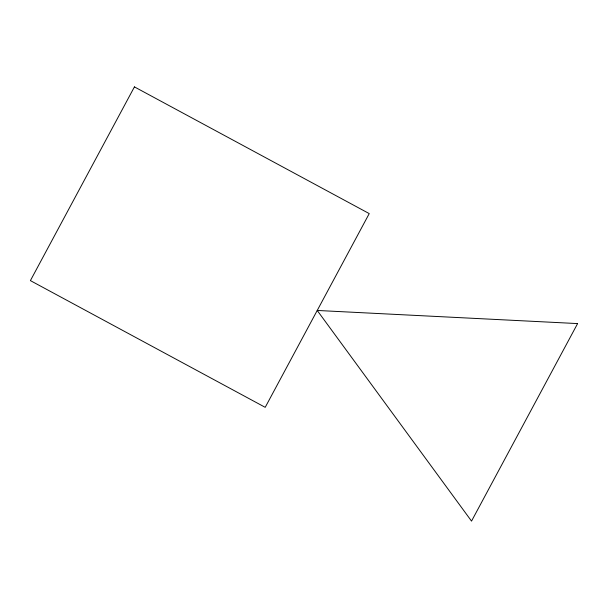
<?xml version="1.0" encoding="UTF-8"?>
<svg xmlns="http://www.w3.org/2000/svg" width="608" height="608" viewBox="0 0 608 608"><rect width="100%" height="100%" fill="white"/><g stroke="black" fill="none" stroke-linecap="round" stroke-linejoin="round"><path stroke-width="0.91" d="M134.429 86.891L30.4 280.615L265.21 407.33L369.238 213.598L134.429 86.891M577.6 323.585L471.527 521.109L317.224 310.46L577.6 323.585"/></g></svg>
